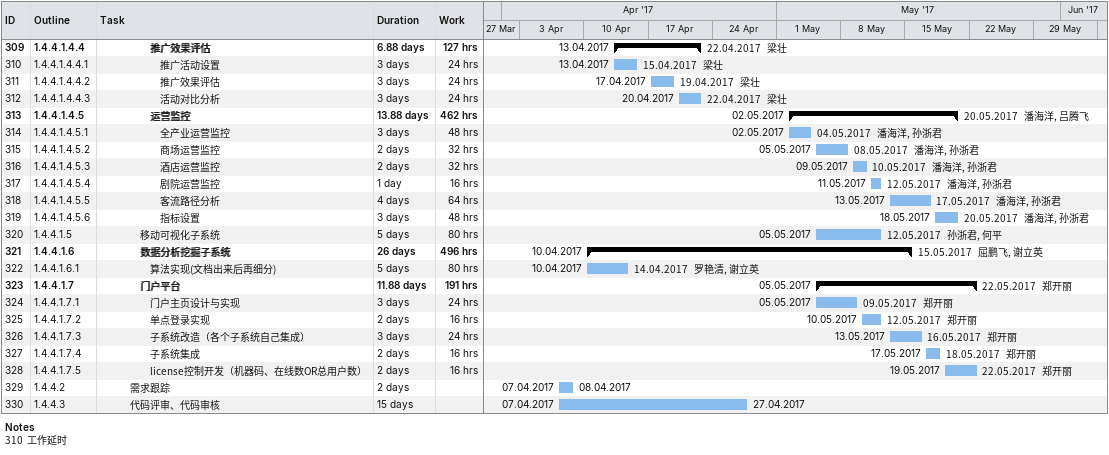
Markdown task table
| ID | WBS | Task | Duration | Start | Finish | Resources | Work (h) |
|---|---|---|---|---|---|---|---|
| 309 | 1.4.4.1.4.4 | **推广效果评估** | 6.88d | 2017-04-13 | 2017-04-22 | 梁壮 | 127 |
| 310 | 1.4.4.1.4.4.1 | 推广活动设置 | 3d | 2017-04-13 | 2017-04-15 | 梁壮 | 24 |
| 311 | 1.4.4.1.4.4.2 | 推广效果评估 | 3d | 2017-04-17 | 2017-04-19 | 梁壮 | 24 |
| 312 | 1.4.4.1.4.4.3 | 活动对比分析 | 3d | 2017-04-20 | 2017-04-22 | 梁壮 | 24 |
| 313 | 1.4.4.1.4.5 | **运营监控** | 13.88d | 2017-05-02 | 2017-05-20 | 潘海洋, 吕腾飞 | 462 |
| 314 | 1.4.4.1.4.5.1 | 全产业运营监控 | 3d | 2017-05-02 | 2017-05-04 | 潘海洋, 孙浙君 | 48 |
| 315 | 1.4.4.1.4.5.2 | 商场运营监控 | 2d | 2017-05-05 | 2017-05-08 | 潘海洋, 孙浙君 | 32 |
| 316 | 1.4.4.1.4.5.3 | 酒店运营监控 | 2d | 2017-05-09 | 2017-05-10 | 潘海洋, 孙浙君 | 32 |
| 317 | 1.4.4.1.4.5.4 | 剧院运营监控 | 1d | 2017-05-11 | 2017-05-12 | 潘海洋, 孙浙君 | 16 |
| 318 | 1.4.4.1.4.5.5 | 客流路径分析 | 4d | 2017-05-13 | 2017-05-17 | 潘海洋, 孙浙君 | 64 |
| 319 | 1.4.4.1.4.5.6 | 指标设置 | 3d | 2017-05-18 | 2017-05-20 | 潘海洋, 孙浙君 | 48 |
| 320 | 1.4.4.1.5 | 移动可视化子系统 | 5d | 2017-05-05 | 2017-05-12 | 孙浙君, 何平 | 80 |
| 321 | 1.4.4.1.6 | **数据分析挖掘子系统** | 26d | 2017-04-10 | 2017-05-15 | 屈鹏飞, 谢立英 | 496 |
| 322 | 1.4.4.1.6.1 | 算法实现(文档出来后再细分) | 5d | 2017-04-10 | 2017-04-14 | 罗艳清, 谢立英 | 80 |
| 323 | 1.4.4.1.7 | **门户平台** | 11.88d | 2017-05-05 | 2017-05-22 | 郑开丽 | 191 |
| 324 | 1.4.4.1.7.1 | 门户主页设计与实现 | 3d | 2017-05-05 | 2017-05-09 | 郑开丽 | 24 |
| 325 | 1.4.4.1.7.2 | 单点登录实现 | 2d | 2017-05-10 | 2017-05-12 | 郑开丽 | 16 |
| 326 | 1.4.4.1.7.3 | 子系统改造（各个子系统自己集成） | 3d | 2017-05-13 | 2017-05-16 | 郑开丽 | 24 |
| 327 | 1.4.4.1.7.4 | 子系统集成 | 2d | 2017-05-17 | 2017-05-18 | 郑开丽 | 16 |
| 328 | 1.4.4.1.7.5 | license控制开发（机器码、在线数OR总用户数） | 2d | 2017-05-19 | 2017-05-22 | 郑开丽 | 16 |
| 329 | 1.4.4.2 | 需求跟踪 | 2d | 2017-04-07 | 2017-04-08 |  |  |
| 330 | 1.4.4.3 | 代码评审、代码审核 | 15d | 2017-04-07 | 2017-04-27 |  |  |

Notes
- 310: 工作延时
